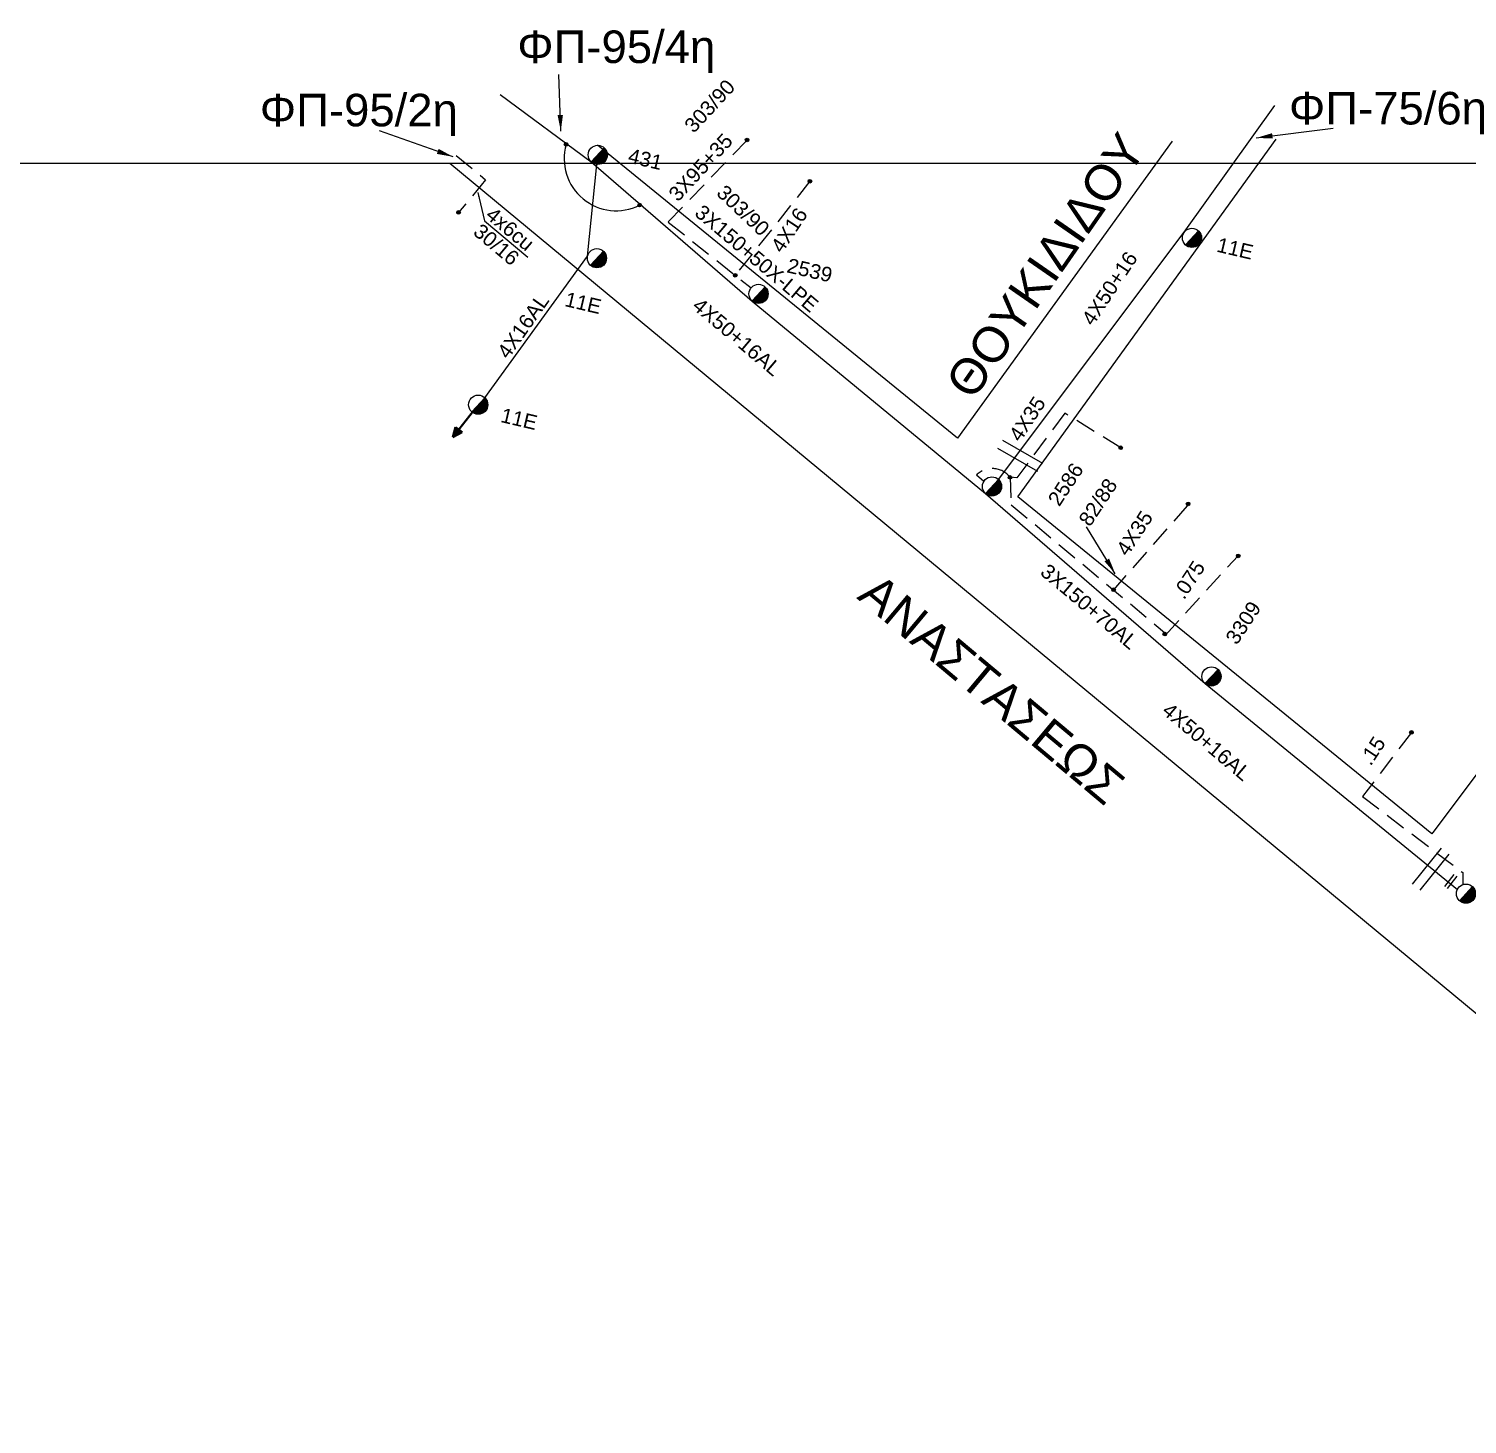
# Model space of a CAD drawing. Header units: millimetres. Extents: x 745 to 5694, y 762 to 3401.
# Drawn here: x 1432.7 to 1609.5, y 1736.5 to 1908 of the extents above; entities that cross this region are included whole.
import ezdxf

# ---------------------------------------------------------------- set-up
doc = ezdxf.new("R2010")
doc.units = ezdxf.units.MM
doc.linetypes.add('DASHED', pattern=[19.05, 12.7, -6.35])
for name, color, linetype in [('Άγνωστα', 7, 'Continuous'), ('Γυμνά εναέρια ΧΤ και ΦΟΠ (3Φ)   4x50+16AL', 7, 'Continuous'), ('Εναέρια παροχή ΧΤ 4x16', 7, 'SYN_LINE'), ('Επίτονοι', 7, 'Continuous'), ('Επιγραφές - Σχήματα', 7, 'Continuous'), ('Καλώδια ΧΤ   3x150+70AL', 7, 'DASHED'), ('Μηχανική τομή', 7, 'Continuous'), ('Στύλος ΦΜ', 7, 'Continuous'), ('Στύλος ΦΜ @ 1', 7, 'Continuous'), ('Συνδέσεις', 7, 'Continuous'), ('Τομή', 7, 'Continuous'), ('Υπόβαθρο ΔΕΗ', 7, 'Continuous'), ('Υπόγεια Καλώδια Δικτύου ΧΤ   .075', 7, 'DASHED'), ('Υπόγεια Καλώδια Δικτύου ΧΤ   .15', 7, 'DASHED'), ('Υπόγεια καλώδια Παροχών ΧΤ   4x16AL', 7, 'DASHED'), ('Υπόγεια καλώδια Παροχών ΧΤ   4x50AL', 7, 'DASHED'), ('Υπόγεια καλώδια Παροχών ΧΤ   4x6', 7, 'DASHED')]:
    doc.layers.add(name, color=color, linetype=linetype)
doc.styles.add('arial', font='arial.ttf')
doc.styles.get("Standard").update_dxf_attribs({"font": 'arial.ttf'})
doc.linetypes.add('SYN_LINE', pattern='A,0.5,-0.0001,["/\\/\\/\\/",Standard,S=0.1,R=0,X=0,Y=-0.05],-0.25', length=0.7501)
doc.dimstyles.new('ISO-25', dxfattribs={"dimtxt": 2.5, "dimasz": 2.5, "dimexe": 1.25, "dimexo": 0.625, "dimtad": 1, "dimtxsty": 'Standard', "dimcen": 2.5, "dimadec": 0, "dimazin": 0, "dimtfac": 1, "dimtmove": 0, "dimatfit": 3, "dimfxl": 1, "dimarcsym": 0})

# ---------------------------------------------------------------- blocks, each defined once
blk = doc.blocks.new('ΥΠΑΡΧΩΝ ΤΣΙΜΕΝΤΕΝΙΟΣ ΣΤΥΛΟΣ')
at = {"layer": 'Στύλος ΦΜ'}
blk.add_hatch(color=256, dxfattribs=at).paths.add_polyline_path([(-1.29, -2.28, 0.574793), (2.62, 0, 0.268822), (1.3, 2.27)])
blk.add_line((-1.29, -2.28), (1.3, 2.27), dxfattribs=at)
blk.add_circle((0, 0), 2.62, dxfattribs=at)
at = {"layer": 'Στύλος ΦΜ', "flags": 4}
for tag, p in [('ΑΡΙΘΜΟΣ', (-4.68, 8.05)), ('ΤΥΠΟΣ', (-4.91, 3.03))]:
    blk.add_attdef(tag, p, '', height=4, dxfattribs=at)
blk = doc.blocks.new('_ΣΥΝΔΕΣΗ')
at = {"layer": 'Συνδέσεις', "linetype": 'SYN_LINE', "ltscale": 40}
blk.add_hatch(color=256, dxfattribs=at).paths.add_polyline_path([(0.5, -0.01, 1), (-0.5, -0.01, 1)])
at = {"layer": 'Συνδέσεις'}
blk.add_circle((0, -0.01), 0.5, dxfattribs=at)
blk = doc.blocks.new('ΕΠΙΤΟΝΟΣ')
at = {"layer": 'Επίτονοι', "lineweight": 40, "ltscale": 40}
blk.add_hatch(color=256, dxfattribs=at).paths.add_polyline_path([(-1.13, 6.47), (0, 9.1), (1.13, 6.47)])
for p, q in [((-1.13, 6.47), (0, 9.1)), ((0, 9.1), (1.13, 6.47)), ((1.13, 6.47), (-1.13, 6.47)), ((-1.13, 6.47), (0, 6.47)), ((0, 6.47), (0, 0))]:
    blk.add_line(p, q, dxfattribs=at)
blk = doc.blocks.new('ΤΟΜΗ')
at = {"layer": 'Τομή', "ltscale": 40}
for p, q in [((-5.68, 0), (5.68, 0)), ((5.68, -2.33), (-5.68, -2.33))]:
    blk.add_line(p, q, dxfattribs=at)
blk = doc.blocks.new('ΜΗΧΑΝΙΚΗ ΤΟΜΗ')
at = {"layer": 'Μηχανική τομή', "ltscale": 40}
for p, q in [((-1.89, 0.78), (1.89, 0.78)), ((1.89, 0), (-1.89, 0))]:
    blk.add_line(p, q, dxfattribs=at)

msp = doc.modelspace()

# ---------------------------------------------------------------- linework, layer by layer
at = {"layer": 'Άγνωστα', "color": 151}
msp.add_lwpolyline([(1551.85, 1852.63), (1574.68, 1883.02), (1585.79, 1898.59)], dxfattribs=at)
at = {"layer": 'Άγνωστα', "color": 85, "linetype": 'DASHED', "ltscale": 0.2}
for points in [[(1520.94, 1894.34), (1511.25, 1884.26)], [(1511.25, 1884.26), (1521.43, 1876.16)], [(1566.86, 1856.52), (1559.99, 1860.76), (1554.1, 1852.83), (1553.26, 1852.89)], [(1575.05, 1849.4), (1565.97, 1839.06)]]:
    msp.add_lwpolyline(points, dxfattribs=at)
at = {"layer": 'Άγνωστα', "color": 27, "linetype": 'DASHED', "ltscale": 0.2}
msp.add_lwpolyline([(1602.6, 1821.53), (1596.58, 1813.67), (1608.91, 1804.31), (1608.91, 1802.83)], dxfattribs=at)
at = {"layer": 'Γυμνά εναέρια ΧΤ και ΦΟΠ (3Φ)   4x50+16AL', "color": 85}
msp.add_lwpolyline([(1490.6, 1899.93), (1501.8, 1891.64), (1521.58, 1874.54), (1550.25, 1850.9), (1577.25, 1827.53), (1608.25, 1802.25)], dxfattribs=at)
at = {"layer": 'Εναέρια παροχή ΧΤ 4x16', "color": 85, "linetype": 'DASHED', "ltscale": 0.2}
msp.add_lwpolyline([(1528.67, 1889.27), (1519.48, 1877.72)], dxfattribs=at)
at = {"layer": 'Επιγραφές - Σχήματα'}
msp.add_lwpolyline([(780.39, 1891.51), (3073.89, 1891.51), (3073.89, 778.3), (780.39, 778.3)], close=True, dxfattribs=at)
at = {"layer": 'Επιγραφές - Σχήματα', "ltscale": 0.2}
msp.add_arc((1504.85, 1892.04), 6.39, 164.1157, 296.932, dxfattribs=at)
at = {"layer": 'Καλώδια ΧΤ   3x150+70AL', "color": 85, "linetype": 'DASHED', "ltscale": 0.2}
msp.add_lwpolyline([(1550.05, 1852.39), (1549.12, 1853.16, -0.452584), (1553.26, 1852.89), (1553.41, 1849.51), (1572.5, 1833.62)], format="xyb", dxfattribs=at)
at = {"layer": 'Υπόβαθρο ΔΕΗ'}
msp.add_line((1484.42, 1891.51), (1674.85, 1733.78), dxfattribs=at)
for points in [[(1573.17, 1894.18), (1546.8, 1857.68), (1502.56, 1893.72)], [(1669.55, 1894.98), (1605.11, 1809.09), (1554.23, 1850.47), (1585.95, 1894.44)], [(1488.67, 1884.41), (1494.01, 1879.95)]]:
    msp.add_lwpolyline(points, dxfattribs=at)
at = {"layer": 'Υπόγεια Καλώδια Δικτύου ΧΤ   .075', "color": 85, "linetype": 'DASHED', "ltscale": 0.2}
msp.add_lwpolyline([(1572.27, 1833.4), (1581.29, 1843.24)], dxfattribs=at)
at = {"layer": 'Υπόγεια καλώδια Παροχών ΧΤ   4x16AL', "color": 85, "linetype": 'Continuous', "ltscale": 0.2}
msp.add_lwpolyline([(1488.7, 1862.67), (1501.34, 1880.07), (1502.48, 1891.34)], dxfattribs=at)
at = {"layer": 'Υπόγεια καλώδια Παροχών ΧΤ   4x6', "color": 173, "linetype": 'DASHED', "ltscale": 0.2}
msp.add_lwpolyline([(1485.19, 1892.45), (1488.81, 1889.45), (1485.49, 1885.44)], dxfattribs=at)

# ---------------------------------------------------------------- block references
at = {"layer": 'Επίτονοι', "xscale": 0.4499999999997378, "yscale": 0.4499999999997378, "zscale": 0.4499999999997378, "rotation": 142.1314603833931}
msp.add_blockref('ΕΠΙΤΟΝΟΣ', (1487.31, 1861.05), dxfattribs=at)
at = {"layer": 'Μηχανική τομή', "xscale": 0.5000000000002055, "yscale": 0.5000000000002055, "zscale": 0.5000000000002055, "rotation": 231.9183338783291}
msp.add_blockref('ΜΗΧΑΝΙΚΗ ΤΟΜΗ', (1607.28, 1803.35), dxfattribs=at)
at = {"layer": 'Στύλος ΦΜ @ 1', "ltscale": 40}
ref = msp.add_blockref('ΥΠΑΡΧΩΝ ΤΣΙΜΕΝΤΕΝΙΟΣ ΣΤΥΛΟΣ', (1502.59, 1892.51), dxfattribs=dict(at, xscale=0.4499999999996779, yscale=0.4499999999996779, zscale=0.4499999999996779, rotation=346.8465568456768))
ref.add_attrib('ΤΥΠΟΣ', '431', (1506.2, 1891.59), dxfattribs={"layer": 'Στύλος ΦΜ', "height": 1.8, "rotation": 346.8466, "flags": 4})
ref = msp.add_blockref('ΥΠΑΡΧΩΝ ΤΣΙΜΕΝΤΕΝΙΟΣ ΣΤΥΛΟΣ', (1575.62, 1882.31), dxfattribs=dict(at, xscale=0.4499999999996779, yscale=0.4499999999996779, zscale=0.4499999999996779, rotation=346.8465568456768))
ref.add_attrib('ΤΥΠΟΣ', '11E', (1578.55, 1880.64), dxfattribs={"layer": 'Στύλος ΦΜ', "height": 1.8, "rotation": 346.8466, "flags": 4})
ref = msp.add_blockref('ΥΠΑΡΧΩΝ ΤΣΙΜΕΝΤΕΝΙΟΣ ΣΤΥΛΟΣ', (1502.49, 1879.81), dxfattribs=dict(at, xscale=0.4499999999996779, yscale=0.4499999999996779, zscale=0.4499999999996779, rotation=346.8465568456768))
ref.add_attrib('ΤΥΠΟΣ', '11E', (1498.42, 1873.95), dxfattribs={"layer": 'Στύλος ΦΜ', "height": 1.8, "rotation": 346.8466, "flags": 4})
ref = msp.add_blockref('ΥΠΑΡΧΩΝ ΤΣΙΜΕΝΤΕΝΙΟΣ ΣΤΥΛΟΣ', (1522.35, 1875.43), dxfattribs=dict(at, xscale=0.4499999999996779, yscale=0.4499999999996779, zscale=0.4499999999996779, rotation=346.8465568456768))
ref.add_attrib('ΑΡΙΘΜΟΣ', '2539', (1525.72, 1878.1), dxfattribs={"layer": 'Στύλος ΦΜ', "height": 1.8, "rotation": 346.8466, "flags": 4})
ref = msp.add_blockref('ΥΠΑΡΧΩΝ ΤΣΙΜΕΝΤΕΝΙΟΣ ΣΤΥΛΟΣ', (1487.9, 1861.81), dxfattribs=dict(at, xscale=0.4499999999996779, yscale=0.4499999999996779, zscale=0.4499999999996779, rotation=346.8465568456768))
ref.add_attrib('ΤΥΠΟΣ', '11E', (1490.55, 1859.7), dxfattribs={"layer": 'Στύλος ΦΜ', "height": 1.8, "rotation": 346.8466, "flags": 4})
at = {"layer": 'Στύλος ΦΜ @ 1', "ltscale": 40, "xscale": 0.4499999999996779, "yscale": 0.4499999999996779, "zscale": 0.4499999999996779, "rotation": 346.8465568456768}
for p in [(1551.04, 1851.77), (1578.02, 1828.42)]:
    msp.add_blockref('ΥΠΑΡΧΩΝ ΤΣΙΜΕΝΤΕΝΙΟΣ ΣΤΥΛΟΣ', p, dxfattribs=at)
at = {"layer": 'Στύλος ΦΜ @ 1', "ltscale": 40}
ref = msp.add_blockref('ΥΠΑΡΧΩΝ ΤΣΙΜΕΝΤΕΝΙΟΣ ΣΤΥΛΟΣ', (1609.3, 1801.72), dxfattribs=dict(at, xscale=0.4499999999996779, yscale=0.4499999999996779, zscale=0.4499999999996779, rotation=346.8465568456768))
ref.add_attrib('ΤΥΠΟΣ', '11ΛΒ', (1614.03, 1800.69), dxfattribs={"layer": 'Στύλος ΦΜ', "height": 1.8, "rotation": 346.8466, "flags": 4})
ref.add_attrib('ΑΡΙΘΜΟΣ', '881', (1615.34, 1802.67), dxfattribs={"layer": 'Στύλος ΦΜ', "height": 1.8, "rotation": 346.8466, "flags": 4})
at = {"layer": 'Συνδέσεις', "xscale": 0.4499999999998181, "yscale": 0.4499999999998181, "zscale": 0.4499999999998181}
for p in [(1498.7, 1893.8), (1520.94, 1894.35), (1528.67, 1889.28), (1507.74, 1886.35), (1485.49, 1885.44), (1519.48, 1877.72), (1566.86, 1856.52), (1553.26, 1852.89), (1575.14, 1849.62), (1581.3, 1843.24), (1565.98, 1839.08), (1572.27, 1833.63), (1602.6, 1821.54)]:
    msp.add_blockref('_ΣΥΝΔΕΣΗ', p, dxfattribs=at)
at = {"layer": 'Τομή'}
for p, xscale, yscale, zscale, rotation in [((1554.79, 1856.04), 0.500000000000043, 0.500000000000043, 0.500000000000043, 330.2589131477564), ((1604.5, 1805.09), 0.4999999999999594, 0.4999999999999594, 0.4999999999999594, 51.02753346915267)]:
    msp.add_blockref('ΤΟΜΗ', p, dxfattribs=dict(at, xscale=xscale, yscale=yscale, zscale=zscale, rotation=rotation))

# ---------------------------------------------------------------- texts
at = {"layer": 'Άγνωστα', "char_height": 1.8, "width": 69.1904, "attachment_point": 1, "style": 'arial'}
for s, insert, rotation in [('3X95+35', (1511.13, 1887.88), 47.3121), ('3X150+50X-LPE', (1515.53, 1886.54), 319.8083), ('4X50+16', (1561.94, 1872.38), 56.5686), ('4X35', (1553, 1858.12), 56.5686), ('2586', (1557.8, 1850.19), 56.5686), ('82/88', (1561.58, 1847.71), 56.5686), ('4X35', (1566.19, 1844.07), 56.5686), ('3309', (1579.63, 1833.18), 56.5686)]:
    msp.add_mtext(s, dxfattribs=dict(at, insert=insert, rotation=rotation))
at = {"layer": 'Γυμνά εναέρια ΧΤ και ΦΟΠ (3Φ)   4x50+16AL', "char_height": 1.8, "width": 69.1904, "attachment_point": 1, "rotation": 319.8083, "style": 'arial'}
for insert in [(1515.24, 1875.1), (1572.97, 1825.35)]:
    msp.add_mtext('4X50+16AL', dxfattribs=dict(at, insert=insert))
at = {"layer": 'Εναέρια παροχή ΧΤ 4x16', "insert": (1523.74, 1881.32), "char_height": 1.8, "width": 69.1904, "attachment_point": 1, "rotation": 56.5686, "style": 'arial'}
msp.add_mtext('4X16', dxfattribs=at)
at = {"layer": 'Επιγραφές - Σχήματα', "ltscale": 0.2, "char_height": 4, "attachment_point": 1}
for s, insert, width in [('ΦΠ-95/4η', (1492.7, 1907.8), 30.8102), ('ΦΠ-95/2η', (1461.06, 1900.02), 19.6719), ('ΦΠ-75/6η', (1587.54, 1900.25), 30.8102)]:
    msp.add_mtext(s, dxfattribs=dict(at, insert=insert, width=width))
at = {"layer": 'Επιγραφές - Σχήματα', "width": 69.1904, "attachment_point": 1, "style": 'arial'}
for s, insert, char_height, rotation in [('303/90', (1513.07, 1896.31), 1.8, 47.3121), ('{\\H1.083x;ΘOYKIΔIΔOY}', (1545.1, 1864.66), 4, 55.2657), ('303/90', (1518.3, 1888.99), 1.8, 316.481), ('{\\H1.083x;ΑΝΑΣΤΑΣΕΩΣ}', (1537.12, 1841.38), 4, 320.0274)]:
    msp.add_mtext(s, dxfattribs=dict(at, insert=insert, char_height=char_height, rotation=rotation))
at = {"layer": 'Καλώδια ΧΤ   3x150+70AL', "insert": (1558, 1842.41), "char_height": 1.8, "width": 69.1904, "attachment_point": 1, "rotation": 319.8083, "style": 'arial'}
msp.add_mtext('3X150+70AL', dxfattribs=at)
at = {"layer": 'Υπόγεια Καλώδια Δικτύου ΧΤ   .075', "insert": (1573.14, 1838.75), "char_height": 1.8, "width": 69.1904, "attachment_point": 1, "rotation": 56.5686, "style": 'arial'}
msp.add_mtext('.075', dxfattribs=at)
at = {"layer": 'Υπόγεια Καλώδια Δικτύου ΧΤ   .15', "insert": (1596.08, 1818.32), "char_height": 1.8, "width": 69.1904, "attachment_point": 1, "rotation": 56.5686, "style": 'arial'}
msp.add_mtext('.15', dxfattribs=at)
at = {"layer": 'Υπόγεια καλώδια Παροχών ΧΤ   4x16AL', "insert": (1490.1, 1868.34), "char_height": 1.8, "width": 69.1904, "attachment_point": 1, "rotation": 54.8742, "style": 'arial'}
msp.add_mtext('4X16AL', dxfattribs=at)
at = {"layer": 'Υπόγεια καλώδια Παροχών ΧΤ   4x50AL', "color": 7, "ltscale": 0.2, "char_height": 1.8, "attachment_point": 1, "rotation": 320}
for s, insert in [('4x6cu', (1489.83, 1886.26)), ('30/16', (1488.31, 1884.21))]:
    msp.add_mtext_dynamic_manual_height_columns(s, width=1.8, gutter_width=12.5, heights=[0.118], dxfattribs=dict(at, insert=insert))

# ---------------------------------------------------------------- leaders
at = {"layer": 'Επιγραφές - Σχήματα', "ltscale": 40}
for points, override in [([(1498.05, 1895.41), (1497.82, 1902.41)], {"dimasz": 2, "dimtad": 0}), ([(1484.81, 1892.28), (1475.75, 1895.47)], {"dimasz": 2, "dimtad": 0}), ([(1583.52, 1894.6), (1592.99, 1895.8)], {"dimasz": 2, "dimtad": 0}), ([(1487.86, 1887.89), (1488.67, 1884.41)], {"dimasz": 0.5, "dimtad": 0}), ([(1566.2, 1841.03), (1562.66, 1846.79)], {"dimasz": 2, "dimtad": 0})]:
    msp.add_leader(points, dimstyle='ISO-25', override=override, dxfattribs=at)

doc.saveas('drawing.dxf')
